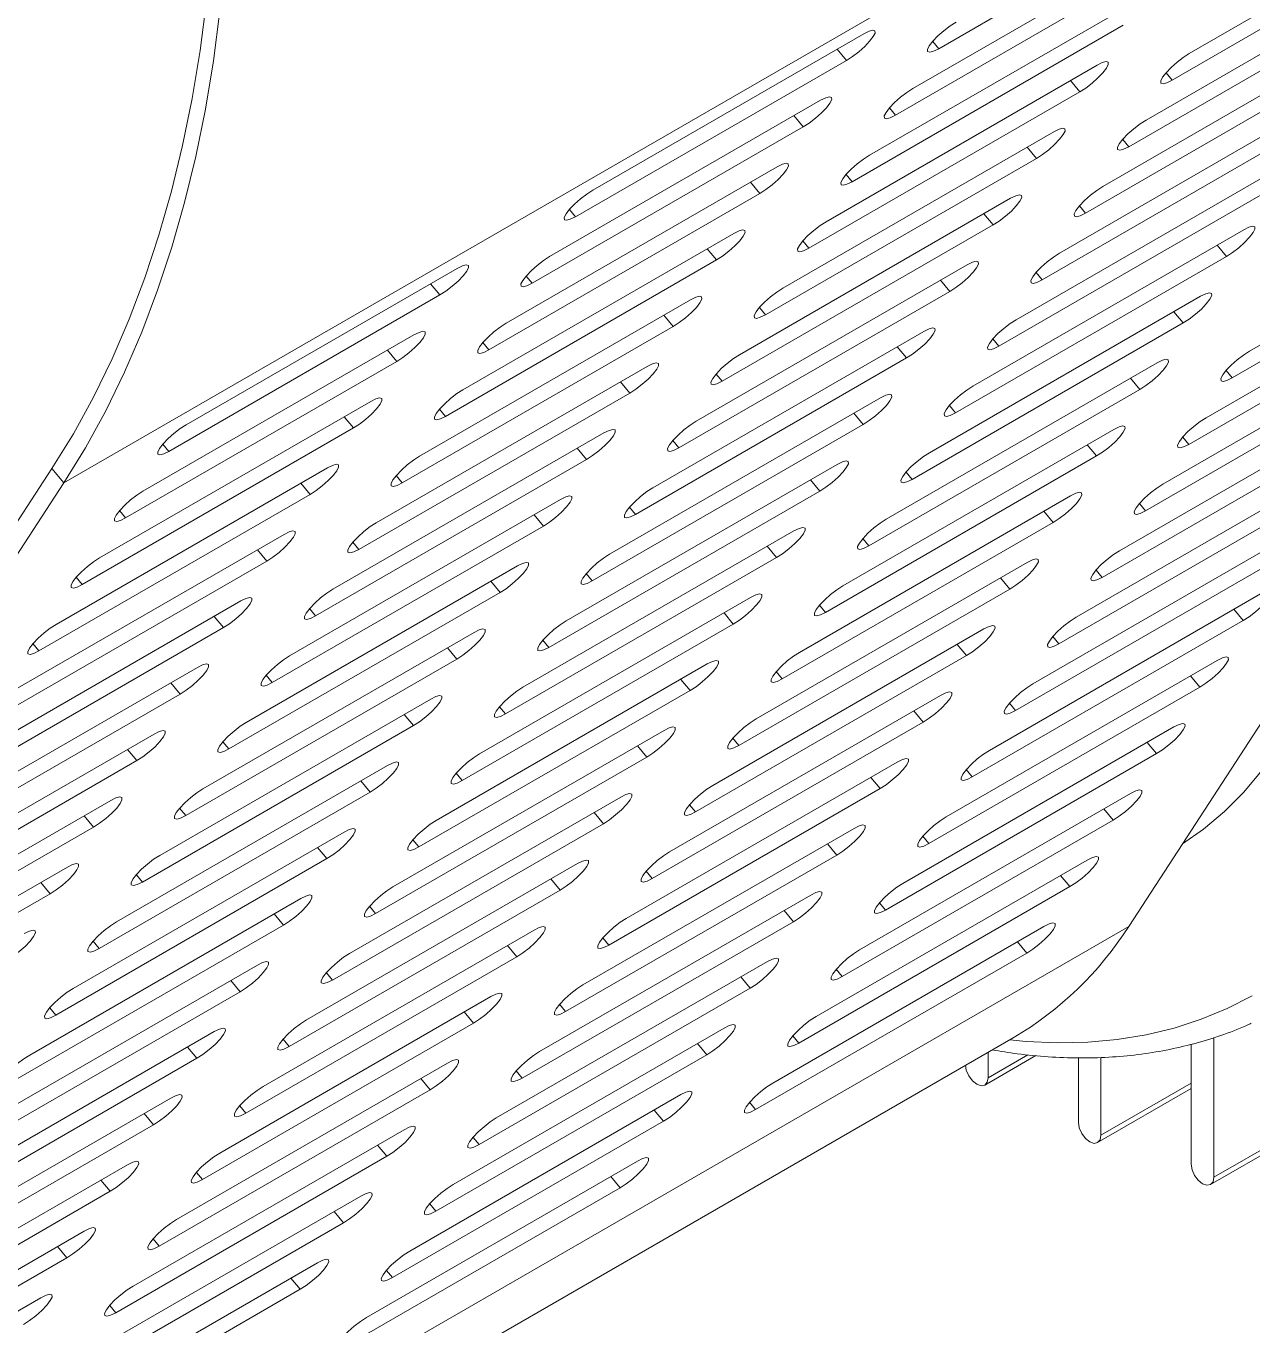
# Model space of a CAD drawing. Header units: millimetres. Extents: x 26816 to 90584, y 11074 to 56542.
# Drawn here: x 49156.7 to 49348.6, y 36773.3 to 36976.7 of the extents above; entities that cross this region are included whole.
import ezdxf

# ---------------------------------------------------------------- set-up
doc = ezdxf.new("R2010")
doc.units = ezdxf.units.MM
doc.layers.add('MAU_CAM', color=30, linetype='Continuous')

msp = doc.modelspace()

# ---------------------------------------------------------------- linework, layer by layer
at = {"layer": 'MAU_CAM', "linetype": 'Continuous', "lineweight": 0}
for p, q in [((49502.01, 37101.05), (49162.59, 36905.12)), ((49502.01, 37101.05), (49329.3, 36835.69)), ((49299.56, 36973.13), (49341.99, 36997.62)), ((49381.22, 36996.86), (49338.79, 36972.36)), ((49336.08, 36968.2), (49378.51, 36992.69)), ((49337.92, 36991.37), (49295.49, 36966.88)), ((49292.78, 36962.71), (49335.21, 36987.2)), ((49374.44, 36986.44), (49332.01, 36961.95)), ((49329.3, 36957.78), (49371.73, 36982.27)), ((49331.14, 36980.95), (49288.71, 36956.46)), ((49286, 36952.29), (49328.43, 36976.79)), ((49287.84, 36975.47), (49245.41, 36950.98)), ((49298.62, 36974.27), (49299.56, 36973.13)), ((49367.66, 36976.02), (49325.23, 36951.53)), ((49283.67, 36973.06), (49285.13, 36971.3)), ((49242.7, 36946.81), (49285.13, 36971.3)), ((49324.36, 36970.53), (49281.93, 36946.04)), ((49322.52, 36947.36), (49364.95, 36971.85)), ((49320.19, 36968.13), (49321.65, 36966.37)), ((49335.14, 36969.34), (49336.08, 36968.2)), ((49279.22, 36941.88), (49321.65, 36966.37)), ((49281.06, 36965.05), (49238.63, 36940.56)), ((49360.88, 36965.6), (49318.45, 36941.11)), ((49276.89, 36962.64), (49278.35, 36960.88)), ((49291.84, 36963.85), (49292.78, 36962.71)), ((49235.92, 36936.39), (49278.35, 36960.88)), ((49317.58, 36960.12), (49275.15, 36935.62)), ((49315.74, 36936.94), (49358.17, 36961.44)), ((49328.36, 36958.92), (49329.3, 36957.78)), ((49272.44, 36931.46), (49314.87, 36955.95)), ((49313.41, 36957.71), (49314.87, 36955.95)), ((49274.28, 36954.63), (49231.85, 36930.14)), ((49354.1, 36955.18), (49311.67, 36930.69)), ((49270.11, 36952.23), (49271.57, 36950.46)), ((49285.06, 36953.43), (49286, 36952.29)), ((49229.14, 36925.97), (49271.57, 36950.46)), ((49310.8, 36949.7), (49268.37, 36925.21)), ((49308.96, 36926.53), (49351.39, 36951.02)), ((49390.62, 36950.25), (49348.19, 36925.76)), ((49241.76, 36947.95), (49242.7, 36946.81)), ((49321.58, 36948.5), (49322.52, 36947.36)), ((49306.63, 36947.29), (49308.09, 36945.53)), ((49345.48, 36921.59), (49387.91, 36946.08)), ((49267.5, 36944.21), (49225.07, 36919.72)), ((49265.66, 36921.04), (49308.09, 36945.53)), ((49347.32, 36944.77), (49304.89, 36920.27)), ((49263.33, 36941.81), (49264.79, 36940.05)), ((49278.28, 36943.02), (49279.22, 36941.88)), ((49343.15, 36942.36), (49344.61, 36940.6)), ((49222.36, 36915.55), (49264.79, 36940.05)), ((49302.18, 36916.11), (49344.61, 36940.6)), ((49383.84, 36939.83), (49341.41, 36915.34)), ((49224.2, 36938.73), (49181.77, 36914.24)), ((49234.98, 36937.53), (49235.92, 36936.39)), ((49304.02, 36939.28), (49261.59, 36914.79)), ((49314.8, 36938.08), (49315.74, 36936.94)), ((49220.03, 36936.32), (49221.49, 36934.56)), ((49299.85, 36936.87), (49301.31, 36935.11)), ((49338.7, 36911.17), (49381.13, 36935.67)), ((49179.06, 36910.07), (49221.49, 36934.56)), ((49260.72, 36933.8), (49218.29, 36909.3)), ((49258.88, 36910.62), (49301.31, 36935.11)), ((49340.54, 36934.35), (49298.11, 36909.86)), ((49256.55, 36931.39), (49258.01, 36929.63)), ((49271.5, 36932.6), (49272.44, 36931.46)), ((49336.37, 36931.94), (49337.83, 36930.18)), ((49215.58, 36905.14), (49258.01, 36929.63)), ((49295.4, 36905.69), (49337.83, 36930.18)), ((49377.06, 36929.42), (49334.63, 36904.92)), ((49217.42, 36928.31), (49174.99, 36903.82)), ((49297.24, 36928.86), (49254.81, 36904.37)), ((49308.02, 36927.67), (49308.96, 36926.53)), ((49213.25, 36925.9), (49214.71, 36924.14)), ((49228.2, 36927.11), (49229.14, 36925.97)), ((49293.07, 36926.46), (49294.53, 36924.7)), ((49331.92, 36900.76), (49374.35, 36925.25)), ((49172.28, 36899.65), (49214.71, 36924.14)), ((49253.94, 36923.38), (49211.51, 36898.89)), ((49252.1, 36900.2), (49294.53, 36924.7)), ((49333.76, 36923.93), (49291.33, 36899.44)), ((49264.72, 36922.18), (49265.66, 36921.04)), ((49329.59, 36921.52), (49331.05, 36919.76)), ((49344.54, 36922.73), (49345.48, 36921.59)), ((49208.8, 36894.72), (49251.23, 36919.21)), ((49249.77, 36920.97), (49251.23, 36919.21)), ((49288.62, 36895.27), (49331.05, 36919.76)), ((49210.64, 36917.89), (49168.21, 36893.4)), ((49290.46, 36918.45), (49248.03, 36893.95)), ((49301.24, 36917.25), (49302.18, 36916.11)), ((49370.28, 36919), (49327.85, 36894.51)), ((49206.47, 36915.49), (49207.93, 36913.73)), ((49221.42, 36916.7), (49222.36, 36915.55)), ((49286.29, 36916.04), (49287.75, 36914.28)), ((49165.5, 36889.23), (49207.93, 36913.73)), ((49245.32, 36889.79), (49287.75, 36914.28)), ((49326.98, 36913.51), (49284.55, 36889.02)), ((49325.14, 36890.34), (49367.57, 36914.83)), ((49178.12, 36911.21), (49179.06, 36910.07)), ((49247.16, 36912.96), (49204.73, 36888.47)), ((49257.94, 36911.76), (49258.88, 36910.62)), ((49322.81, 36911.11), (49324.27, 36909.35)), ((49337.76, 36912.32), (49338.7, 36911.17)), ((49242.99, 36910.55), (49244.45, 36908.79)), ((49281.84, 36884.85), (49324.27, 36909.35)), ((49160.73, 36907.37), (49015.49, 36684.2)), ((49162.59, 36905.12), (49160.73, 36907.37)), ((49203.86, 36907.48), (49161.43, 36882.98)), ((49202.02, 36884.3), (49244.45, 36908.79)), ((49283.68, 36908.03), (49241.25, 36883.54)), ((49363.5, 36908.58), (49321.07, 36884.09)), ((49162.59, 36905.12), (49017.99, 36682.93)), ((49199.69, 36905.07), (49201.15, 36903.31)), ((49214.64, 36906.28), (49215.58, 36905.14)), ((49279.51, 36905.62), (49280.97, 36903.86)), ((49294.46, 36906.83), (49295.4, 36905.69)), ((49158.72, 36878.82), (49201.15, 36903.31)), ((49238.54, 36879.37), (49280.97, 36903.86)), ((49320.2, 36903.1), (49277.77, 36878.6)), ((49318.36, 36879.92), (49360.79, 36904.41)), ((49240.38, 36902.54), (49197.95, 36878.05)), ((49251.16, 36901.35), (49252.1, 36900.2)), ((49330.98, 36901.9), (49331.92, 36900.76)), ((49171.34, 36900.79), (49172.28, 36899.65)), ((49236.21, 36900.14), (49237.67, 36898.38)), ((49275.06, 36874.44), (49317.49, 36898.93)), ((49316.03, 36900.69), (49317.49, 36898.93)), ((49197.08, 36897.06), (49154.65, 36872.57)), ((49195.24, 36873.88), (49237.67, 36898.38)), ((49276.9, 36897.61), (49234.47, 36873.12)), ((49356.72, 36898.16), (49314.29, 36873.67)), ((49207.86, 36895.86), (49208.8, 36894.72)), ((49272.73, 36895.2), (49274.19, 36893.44)), ((49287.68, 36896.41), (49288.62, 36895.27)), ((49151.94, 36868.4), (49194.37, 36892.89)), ((49192.91, 36894.65), (49194.37, 36892.89)), ((49231.76, 36868.95), (49274.19, 36893.44)), ((49313.42, 36892.68), (49270.99, 36868.19)), ((49311.58, 36869.5), (49354.01, 36894)), ((49233.6, 36892.13), (49191.17, 36867.63)), ((49244.38, 36890.93), (49245.32, 36889.79)), ((49324.2, 36891.48), (49325.14, 36890.34)), ((49164.56, 36890.37), (49165.5, 36889.23)), ((49229.43, 36889.72), (49230.89, 36887.96)), ((49309.25, 36890.27), (49310.71, 36888.51)), ((49190.3, 36886.64), (49147.87, 36862.15)), ((49188.46, 36863.47), (49230.89, 36887.96)), ((49270.12, 36887.19), (49227.69, 36862.7)), ((49268.28, 36864.02), (49310.71, 36888.51)), ((49349.94, 36887.75), (49307.51, 36863.25)), ((49201.08, 36885.44), (49202.02, 36884.3)), ((49265.95, 36884.79), (49267.41, 36883.03)), ((49280.9, 36885.99), (49281.84, 36884.85)), ((49345.77, 36885.34), (49347.23, 36883.58)), ((49186.13, 36884.23), (49187.59, 36882.47)), ((49224.98, 36858.53), (49267.41, 36883.03)), ((49304.8, 36859.09), (49347.23, 36883.58)), ((49145.16, 36857.98), (49187.59, 36882.47)), ((49226.82, 36881.71), (49184.39, 36857.22)), ((49237.6, 36880.51), (49238.54, 36879.37)), ((49306.64, 36882.26), (49264.21, 36857.77)), ((49317.42, 36881.06), (49318.36, 36879.92)), ((49157.78, 36879.96), (49158.72, 36878.82)), ((49222.65, 36879.3), (49224.11, 36877.54)), ((49302.47, 36879.85), (49303.93, 36878.09)), ((49181.68, 36853.05), (49224.11, 36877.54)), ((49263.34, 36876.78), (49220.91, 36852.28)), ((49261.5, 36853.6), (49303.93, 36878.09)), ((49343.16, 36877.33), (49300.73, 36852.84)), ((49183.52, 36876.22), (49141.09, 36851.73)), ((49194.3, 36875.02), (49195.24, 36873.88)), ((49274.12, 36875.58), (49275.06, 36874.44)), ((49338.99, 36874.92), (49340.45, 36873.16)), ((49179.35, 36873.82), (49180.81, 36872.06)), ((49218.2, 36848.12), (49260.63, 36872.61)), ((49259.17, 36874.37), (49260.63, 36872.61)), ((49298.02, 36848.67), (49340.45, 36873.16)), ((49138.38, 36847.56), (49180.81, 36872.06)), ((49220.04, 36871.29), (49177.61, 36846.8)), ((49299.86, 36871.84), (49257.43, 36847.35)), ((49310.64, 36870.64), (49311.58, 36869.5)), ((49215.87, 36868.88), (49217.33, 36867.12)), ((49230.82, 36870.09), (49231.76, 36868.95)), ((49295.69, 36869.44), (49297.15, 36867.68)), ((49174.9, 36842.63), (49217.33, 36867.12)), ((49256.56, 36866.36), (49214.13, 36841.87)), ((49254.72, 36843.18), (49297.15, 36867.68)), ((49336.38, 36866.91), (49293.95, 36842.42)), ((49176.74, 36865.8), (49134.31, 36841.31)), ((49187.52, 36864.61), (49188.46, 36863.47)), ((49267.34, 36865.16), (49268.28, 36864.02)), ((49332.21, 36864.5), (49333.67, 36862.74)), ((49172.57, 36863.4), (49174.03, 36861.64)), ((49211.42, 36837.7), (49253.85, 36862.19)), ((49252.39, 36863.95), (49253.85, 36862.19)), ((49291.24, 36838.25), (49333.67, 36862.74)), ((49131.6, 36837.15), (49174.03, 36861.64)), ((49213.26, 36860.87), (49170.83, 36836.38)), ((49293.08, 36861.42), (49250.65, 36836.93)), ((49303.86, 36860.23), (49304.8, 36859.09)), ((49209.09, 36858.47), (49210.55, 36856.71)), ((49224.04, 36859.67), (49224.98, 36858.53)), ((49288.91, 36859.02), (49290.37, 36857.26)), ((49168.12, 36832.21), (49210.55, 36856.71)), ((49247.94, 36832.77), (49290.37, 36857.26)), ((49329.6, 36856.49), (49287.17, 36832)), ((49169.96, 36855.39), (49127.53, 36830.89)), ((49180.74, 36854.19), (49181.68, 36853.05)), ((49249.78, 36855.94), (49207.35, 36831.45)), ((49260.56, 36854.74), (49261.5, 36853.6)), ((49325.43, 36854.09), (49326.89, 36852.32)), ((49165.79, 36852.98), (49167.25, 36851.22)), ((49245.61, 36853.53), (49247.07, 36851.77)), ((49284.46, 36827.83), (49326.89, 36852.32)), ((49124.82, 36826.73), (49167.25, 36851.22)), ((49206.48, 36850.45), (49164.05, 36825.96)), ((49204.64, 36827.28), (49247.07, 36851.77)), ((49286.3, 36851.01), (49243.87, 36826.51)), ((49202.31, 36848.05), (49203.77, 36846.29)), ((49217.26, 36849.26), (49218.2, 36848.12)), ((49282.13, 36848.6), (49283.59, 36846.84)), ((49297.08, 36849.81), (49298.02, 36848.67)), ((49161.34, 36821.8), (49203.77, 36846.29)), ((49241.16, 36822.35), (49283.59, 36846.84)), ((49322.82, 36846.07), (49280.39, 36821.58)), ((49163.18, 36844.97), (49120.75, 36820.48)), ((49243, 36845.52), (49200.57, 36821.03)), ((49253.78, 36844.32), (49254.72, 36843.18)), ((49159.01, 36842.56), (49160.47, 36840.8)), ((49173.96, 36843.77), (49174.9, 36842.63)), ((49238.83, 36843.12), (49240.29, 36841.35)), ((49277.68, 36817.41), (49320.11, 36841.91)), ((49318.65, 36843.67), (49320.11, 36841.91)), ((49118.04, 36816.31), (49160.47, 36840.8)), ((49199.7, 36840.04), (49157.27, 36815.54)), ((49197.86, 36816.86), (49240.29, 36841.35)), ((49279.52, 36840.59), (49237.09, 36816.1)), ((49210.48, 36838.84), (49211.42, 36837.7)), ((49275.35, 36838.18), (49276.81, 36836.42)), ((49290.3, 36839.39), (49291.24, 36838.25)), ((49154.56, 36811.38), (49196.99, 36835.87)), ((49195.53, 36837.63), (49196.99, 36835.87)), ((49234.38, 36811.93), (49276.81, 36836.42)), ((49329.3, 36835.69), (49030.89, 36663.42)), ((49236.22, 36835.1), (49193.79, 36810.61)), ((49247, 36833.91), (49247.94, 36832.77)), ((49316.04, 36835.66), (49273.61, 36811.16)), ((49167.18, 36833.35), (49168.12, 36832.21)), ((49232.05, 36832.7), (49233.51, 36830.94)), ((49311.87, 36833.25), (49313.33, 36831.49)), ((49192.92, 36829.62), (49150.49, 36805.13)), ((49191.08, 36806.44), (49233.51, 36830.94)), ((49272.74, 36830.17), (49230.31, 36805.68)), ((49270.9, 36807), (49313.33, 36831.49)), ((49203.7, 36828.42), (49204.64, 36827.28)), ((49268.57, 36827.76), (49270.03, 36826)), ((49283.52, 36828.97), (49284.46, 36827.83)), ((49188.75, 36827.21), (49190.21, 36825.45)), ((49227.6, 36801.51), (49270.03, 36826)), ((49147.78, 36800.96), (49190.21, 36825.45)), ((49229.44, 36824.69), (49187.01, 36800.19)), ((49160.4, 36822.94), (49161.34, 36821.8)), ((49225.27, 36822.28), (49226.73, 36820.52)), ((49240.22, 36823.49), (49241.16, 36822.35)), ((49184.3, 36796.03), (49226.73, 36820.52)), ((49265.96, 36819.75), (49223.53, 36795.26)), ((49030.89, 36656.41), (49311.21, 36818.23)), ((49186.14, 36819.2), (49143.71, 36794.71)), ((49196.92, 36818), (49197.86, 36816.86)), ((49276.74, 36818.56), (49277.68, 36817.41)), ((49342.64, 36818.27), (49342.64, 36796.39)), ((49181.97, 36816.79), (49183.43, 36815.03)), ((49220.82, 36791.09), (49263.25, 36815.59)), ((49261.79, 36817.35), (49263.25, 36815.59)), ((49306.77, 36810.83), (49314.76, 36815.45)), ((49307.28, 36815.97), (49307.28, 36811.98)), ((49307.28, 36811.98), (49313.51, 36815.57)), ((49339.1, 36798.43), (49339.1, 36817.22)), ((49141, 36790.54), (49183.43, 36815.03)), ((49222.66, 36814.27), (49180.23, 36789.78)), ((49321.43, 36805.01), (49321.43, 36815.08)), ((49324.96, 36815.17), (49324.96, 36802.97)), ((49218.49, 36811.86), (49219.95, 36810.1)), ((49233.44, 36813.07), (49234.38, 36811.93)), ((49177.52, 36785.61), (49219.95, 36810.1)), ((49259.18, 36809.34), (49216.75, 36784.84)), ((49324.44, 36801.82), (49339.1, 36810.28)), ((49324.96, 36802.97), (49339.1, 36811.13)), ((49179.36, 36808.78), (49136.93, 36784.29)), ((49190.14, 36807.59), (49191.08, 36806.44)), ((49269.96, 36808.14), (49270.9, 36807)), ((49175.19, 36806.38), (49176.65, 36804.62)), ((49255.01, 36806.93), (49256.47, 36805.17)), ((49134.22, 36780.12), (49176.65, 36804.62)), ((49215.88, 36803.85), (49173.45, 36779.36)), ((49214.04, 36780.68), (49256.47, 36805.17)), ((49342.12, 36795.25), (49356.78, 36803.71)), ((49342.64, 36796.39), (49356.78, 36804.56)), ((49211.71, 36801.44), (49213.17, 36799.68)), ((49226.66, 36802.65), (49227.6, 36801.51)), ((49170.74, 36775.19), (49213.17, 36799.68)), ((49172.58, 36798.37), (49130.15, 36773.87)), ((49183.36, 36797.17), (49184.3, 36796.03)), ((49252.4, 36798.92), (49209.97, 36774.43)), ((49168.41, 36795.96), (49169.87, 36794.2)), ((49248.23, 36796.51), (49249.69, 36794.75)), ((49127.44, 36769.71), (49169.87, 36794.2)), ((49209.1, 36793.43), (49166.67, 36768.94)), ((49207.26, 36770.26), (49249.69, 36794.75)), ((49204.93, 36791.03), (49206.39, 36789.27)), ((49219.88, 36792.24), (49220.82, 36791.09)), ((49163.96, 36764.77), (49206.39, 36789.27)), ((49165.8, 36787.95), (49123.37, 36763.46)), ((49161.63, 36785.54), (49163.09, 36783.78)), ((49176.58, 36786.75), (49177.52, 36785.61)), ((49120.66, 36759.29), (49163.09, 36783.78)), ((49202.32, 36783.02), (49159.89, 36758.52)), ((49213.1, 36781.82), (49214.04, 36780.68)), ((49157.18, 36754.36), (49199.61, 36778.85)), ((49198.15, 36780.61), (49199.61, 36778.85)), ((49159.02, 36777.53), (49116.59, 36753.04)), ((49169.8, 36776.33), (49170.74, 36775.19))]:
    msp.add_line(p, q, dxfattribs=at)
at = {"layer": 'MAU_CAM', "linetype": 'Continuous', "lineweight": 0, "flags": 128}
for points in [[(49177.44, 37084.22), (49179.42, 37075.02), (49181.16, 37065.89), (49182.65, 37056.84), (49183.9, 37047.88), (49184.9, 37039.01), (49185.65, 37030.25), (49186.15, 37021.61), (49186.41, 37013.1), (49186.41, 37004.73), (49186.16, 36996.51), (49185.67, 36988.45), (49184.92, 36980.55), (49183.93, 36972.83), (49182.69, 36965.31), (49181.2, 36957.97), (49179.47, 36950.84), (49177.5, 36943.93), (49175.28, 36937.24), (49172.83, 36930.77), (49170.15, 36924.55), (49167.24, 36918.57), (49164.1, 36912.84), (49160.73, 36907.37)], [(49177.44, 37084.22), (49179.42, 37075.02), (49181.16, 37065.89), (49182.65, 37056.84), (49183.9, 37047.88), (49184.9, 37039.01), (49185.65, 37030.25), (49186.15, 37021.61), (49186.41, 37013.1), (49186.41, 37004.73), (49186.16, 36996.51), (49185.67, 36988.45), (49184.92, 36980.55), (49183.93, 36972.83), (49182.69, 36965.31), (49181.2, 36957.97), (49179.47, 36950.84), (49177.5, 36943.93), (49175.28, 36937.24), (49172.83, 36930.77), (49170.15, 36924.55), (49167.24, 36918.57), (49164.1, 36912.84), (49160.73, 36907.37)], [(49179.47, 37083.75), (49181.47, 37074.47), (49183.22, 37065.25), (49184.73, 37056.1), (49185.99, 37047.05), (49187, 37038.09), (49187.76, 37029.24), (49188.27, 37020.52), (49188.53, 37011.92), (49188.53, 37003.46), (49188.28, 36995.16), (49187.78, 36987.02), (49187.03, 36979.04), (49186.02, 36971.25), (49184.77, 36963.64), (49183.27, 36956.23), (49181.52, 36949.03), (49179.53, 36942.05), (49177.29, 36935.29), (49174.82, 36928.76), (49172.11, 36922.47), (49169.17, 36916.43), (49165.99, 36910.64), (49162.59, 36905.12)], [(49302.27, 36977.3), (49301.33, 36976.69), (49300.35, 36975.94), (49299.43, 36975.12), (49298.65, 36974.3), (49298.09, 36973.58), (49297.81, 36973.02), (49297.83, 36972.67), (49298.16, 36972.57), (49298.75, 36972.73), (49299.56, 36973.13)], [(49285.13, 36971.3), (49286.07, 36971.91), (49287.05, 36972.66), (49287.97, 36973.48), (49288.75, 36974.29), (49289.31, 36975.02), (49289.59, 36975.58), (49289.57, 36975.93), (49289.24, 36976.03), (49288.65, 36975.87), (49287.84, 36975.47)], [(49338.79, 36972.36), (49337.85, 36971.76), (49336.87, 36971.01), (49335.95, 36970.18), (49335.17, 36969.37), (49334.61, 36968.65), (49334.33, 36968.08), (49334.35, 36967.73), (49334.68, 36967.63), (49335.27, 36967.79), (49336.08, 36968.2)], [(49321.65, 36966.37), (49322.59, 36966.97), (49323.57, 36967.73), (49324.49, 36968.55), (49325.27, 36969.36), (49325.83, 36970.08), (49326.11, 36970.65), (49326.09, 36971), (49325.76, 36971.1), (49325.17, 36970.94), (49324.36, 36970.53)], [(49295.49, 36966.88), (49294.55, 36966.27), (49293.57, 36965.52), (49292.65, 36964.7), (49291.87, 36963.89), (49291.31, 36963.16), (49291.03, 36962.6), (49291.05, 36962.25), (49291.38, 36962.15), (49291.97, 36962.31), (49292.78, 36962.71)], [(49278.35, 36960.88), (49279.29, 36961.49), (49280.27, 36962.24), (49281.19, 36963.06), (49281.97, 36963.88), (49282.53, 36964.6), (49282.81, 36965.16), (49282.79, 36965.51), (49282.46, 36965.61), (49281.87, 36965.45), (49281.06, 36965.05)], [(49332.01, 36961.95), (49331.07, 36961.34), (49330.09, 36960.59), (49329.17, 36959.77), (49328.39, 36958.95), (49327.83, 36958.23), (49327.55, 36957.67), (49327.57, 36957.32), (49327.9, 36957.22), (49328.49, 36957.38), (49329.3, 36957.78)], [(49314.87, 36955.95), (49315.81, 36956.56), (49316.79, 36957.31), (49317.71, 36958.13), (49318.49, 36958.94), (49319.05, 36959.67), (49319.33, 36960.23), (49319.31, 36960.58), (49318.98, 36960.68), (49318.39, 36960.52), (49317.58, 36960.12)], [(49288.71, 36956.46), (49287.77, 36955.85), (49286.79, 36955.1), (49285.87, 36954.28), (49285.09, 36953.47), (49284.53, 36952.74), (49284.25, 36952.18), (49284.27, 36951.83), (49284.6, 36951.73), (49285.19, 36951.89), (49286, 36952.29)], [(49271.57, 36950.46), (49272.51, 36951.07), (49273.49, 36951.82), (49274.41, 36952.64), (49275.19, 36953.46), (49275.75, 36954.18), (49276.03, 36954.75), (49276.01, 36955.09), (49275.68, 36955.19), (49275.09, 36955.03), (49274.28, 36954.63)], [(49245.41, 36950.98), (49244.47, 36950.37), (49243.49, 36949.62), (49242.57, 36948.8), (49241.79, 36947.98), (49241.23, 36947.26), (49240.95, 36946.69), (49240.97, 36946.35), (49241.3, 36946.25), (49241.89, 36946.41), (49242.7, 36946.81)], [(49308.09, 36945.53), (49309.03, 36946.14), (49310.01, 36946.89), (49310.93, 36947.71), (49311.71, 36948.52), (49312.27, 36949.25), (49312.55, 36949.81), (49312.53, 36950.16), (49312.2, 36950.26), (49311.61, 36950.1), (49310.8, 36949.7)], [(49325.23, 36951.53), (49324.29, 36950.92), (49323.31, 36950.17), (49322.39, 36949.35), (49321.61, 36948.54), (49321.05, 36947.81), (49320.77, 36947.25), (49320.79, 36946.9), (49321.12, 36946.8), (49321.71, 36946.96), (49322.52, 36947.36)], [(49281.93, 36946.04), (49280.99, 36945.44), (49280.01, 36944.68), (49279.09, 36943.86), (49278.31, 36943.05), (49277.75, 36942.33), (49277.47, 36941.76), (49277.49, 36941.41), (49277.82, 36941.31), (49278.41, 36941.47), (49279.22, 36941.88)], [(49264.79, 36940.05), (49265.73, 36940.65), (49266.71, 36941.4), (49267.63, 36942.23), (49268.41, 36943.04), (49268.97, 36943.76), (49269.25, 36944.33), (49269.23, 36944.68), (49268.9, 36944.78), (49268.31, 36944.62), (49267.5, 36944.21)], [(49344.61, 36940.6), (49345.55, 36941.21), (49346.53, 36941.96), (49347.45, 36942.78), (49348.23, 36943.59), (49348.79, 36944.32), (49349.07, 36944.88), (49349.05, 36945.23), (49348.72, 36945.33), (49348.13, 36945.17), (49347.32, 36944.77)], [(49238.63, 36940.56), (49237.69, 36939.95), (49236.71, 36939.2), (49235.79, 36938.38), (49235.01, 36937.56), (49234.45, 36936.84), (49234.17, 36936.28), (49234.19, 36935.93), (49234.52, 36935.83), (49235.11, 36935.99), (49235.92, 36936.39)], [(49301.31, 36935.11), (49302.25, 36935.72), (49303.23, 36936.47), (49304.15, 36937.29), (49304.93, 36938.11), (49305.49, 36938.83), (49305.77, 36939.39), (49305.75, 36939.74), (49305.42, 36939.84), (49304.83, 36939.68), (49304.02, 36939.28)], [(49318.45, 36941.11), (49317.51, 36940.5), (49316.53, 36939.75), (49315.61, 36938.93), (49314.83, 36938.12), (49314.27, 36937.39), (49313.99, 36936.83), (49314.01, 36936.48), (49314.34, 36936.38), (49314.93, 36936.54), (49315.74, 36936.94)], [(49221.49, 36934.56), (49222.43, 36935.17), (49223.41, 36935.92), (49224.33, 36936.74), (49225.11, 36937.55), (49225.67, 36938.28), (49225.95, 36938.84), (49225.93, 36939.19), (49225.6, 36939.29), (49225.01, 36939.13), (49224.2, 36938.73)], [(49275.15, 36935.62), (49274.21, 36935.02), (49273.23, 36934.27), (49272.31, 36933.44), (49271.53, 36932.63), (49270.97, 36931.91), (49270.69, 36931.34), (49270.71, 36931), (49271.04, 36930.9), (49271.63, 36931.06), (49272.44, 36931.46)], [(49258.01, 36929.63), (49258.95, 36930.24), (49259.93, 36930.99), (49260.85, 36931.81), (49261.63, 36932.62), (49262.19, 36933.35), (49262.47, 36933.91), (49262.45, 36934.26), (49262.12, 36934.36), (49261.53, 36934.2), (49260.72, 36933.8)], [(49337.83, 36930.18), (49338.77, 36930.79), (49339.75, 36931.54), (49340.67, 36932.36), (49341.45, 36933.17), (49342.01, 36933.9), (49342.29, 36934.46), (49342.27, 36934.81), (49341.94, 36934.91), (49341.35, 36934.75), (49340.54, 36934.35)], [(49231.85, 36930.14), (49230.91, 36929.53), (49229.93, 36928.78), (49229.01, 36927.96), (49228.23, 36927.15), (49227.67, 36926.42), (49227.39, 36925.86), (49227.41, 36925.51), (49227.74, 36925.41), (49228.33, 36925.57), (49229.14, 36925.97)], [(49294.53, 36924.7), (49295.47, 36925.3), (49296.45, 36926.05), (49297.37, 36926.88), (49298.15, 36927.69), (49298.71, 36928.41), (49298.99, 36928.98), (49298.97, 36929.33), (49298.64, 36929.43), (49298.05, 36929.27), (49297.24, 36928.86)], [(49311.67, 36930.69), (49310.73, 36930.09), (49309.75, 36929.33), (49308.83, 36928.51), (49308.05, 36927.7), (49307.49, 36926.98), (49307.21, 36926.41), (49307.23, 36926.06), (49307.56, 36925.96), (49308.15, 36926.12), (49308.96, 36926.53)], [(49214.71, 36924.14), (49215.65, 36924.75), (49216.63, 36925.5), (49217.56, 36926.32), (49218.33, 36927.14), (49218.89, 36927.86), (49219.17, 36928.42), (49219.15, 36928.77), (49218.82, 36928.87), (49218.23, 36928.71), (49217.42, 36928.31)], [(49348.19, 36925.76), (49347.25, 36925.15), (49346.27, 36924.4), (49345.35, 36923.58), (49344.57, 36922.77), (49344.01, 36922.04), (49343.73, 36921.48), (49343.75, 36921.13), (49344.08, 36921.03), (49344.67, 36921.19), (49345.48, 36921.59)], [(49251.23, 36919.21), (49252.17, 36919.82), (49253.15, 36920.57), (49254.07, 36921.39), (49254.85, 36922.2), (49255.41, 36922.93), (49255.69, 36923.49), (49255.67, 36923.84), (49255.34, 36923.94), (49254.75, 36923.78), (49253.94, 36923.38)], [(49268.37, 36925.21), (49267.43, 36924.6), (49266.45, 36923.85), (49265.53, 36923.03), (49264.75, 36922.21), (49264.19, 36921.49), (49263.91, 36920.93), (49263.93, 36920.58), (49264.26, 36920.48), (49264.85, 36920.64), (49265.66, 36921.04)], [(49331.05, 36919.76), (49331.99, 36920.37), (49332.97, 36921.12), (49333.89, 36921.94), (49334.67, 36922.76), (49335.23, 36923.48), (49335.51, 36924.04), (49335.49, 36924.39), (49335.16, 36924.49), (49334.57, 36924.33), (49333.76, 36923.93)], [(49225.07, 36919.72), (49224.13, 36919.12), (49223.15, 36918.36), (49222.23, 36917.54), (49221.45, 36916.73), (49220.89, 36916.01), (49220.61, 36915.44), (49220.63, 36915.09), (49220.96, 36914.99), (49221.55, 36915.15), (49222.36, 36915.55)], [(49304.89, 36920.27), (49303.95, 36919.67), (49302.97, 36918.92), (49302.05, 36918.09), (49301.27, 36917.28), (49300.71, 36916.56), (49300.43, 36915.99), (49300.45, 36915.65), (49300.78, 36915.55), (49301.37, 36915.7), (49302.18, 36916.11)], [(49207.93, 36913.73), (49208.87, 36914.33), (49209.85, 36915.08), (49210.78, 36915.91), (49211.55, 36916.72), (49212.11, 36917.44), (49212.39, 36918.01), (49212.37, 36918.36), (49212.04, 36918.46), (49211.45, 36918.3), (49210.64, 36917.89)], [(49287.75, 36914.28), (49288.69, 36914.89), (49289.67, 36915.64), (49290.59, 36916.46), (49291.37, 36917.27), (49291.93, 36918), (49292.21, 36918.56), (49292.19, 36918.91), (49291.86, 36919.01), (49291.27, 36918.85), (49290.46, 36918.45)], [(49341.41, 36915.34), (49340.47, 36914.74), (49339.49, 36913.98), (49338.57, 36913.16), (49337.79, 36912.35), (49337.23, 36911.63), (49336.95, 36911.06), (49336.97, 36910.71), (49337.3, 36910.61), (49337.89, 36910.77), (49338.7, 36911.17)], [(49181.77, 36914.24), (49180.83, 36913.63), (49179.85, 36912.88), (49178.93, 36912.06), (49178.15, 36911.24), (49177.59, 36910.52), (49177.31, 36909.96), (49177.33, 36909.61), (49177.66, 36909.51), (49178.25, 36909.67), (49179.06, 36910.07)], [(49244.45, 36908.79), (49245.39, 36909.4), (49246.37, 36910.15), (49247.29, 36910.97), (49248.07, 36911.79), (49248.63, 36912.51), (49248.91, 36913.07), (49248.89, 36913.42), (49248.56, 36913.52), (49247.97, 36913.36), (49247.16, 36912.96)], [(49261.59, 36914.79), (49260.65, 36914.18), (49259.67, 36913.43), (49258.75, 36912.61), (49257.97, 36911.8), (49257.41, 36911.07), (49257.13, 36910.51), (49257.15, 36910.16), (49257.48, 36910.06), (49258.07, 36910.22), (49258.88, 36910.62)], [(49324.27, 36909.35), (49325.21, 36909.95), (49326.19, 36910.7), (49327.11, 36911.53), (49327.89, 36912.34), (49328.45, 36913.06), (49328.73, 36913.63), (49328.71, 36913.98), (49328.38, 36914.08), (49327.79, 36913.92), (49326.98, 36913.51)], [(49218.29, 36909.3), (49217.35, 36908.7), (49216.37, 36907.95), (49215.45, 36907.12), (49214.67, 36906.31), (49214.11, 36905.59), (49213.83, 36905.02), (49213.85, 36904.67), (49214.18, 36904.58), (49214.77, 36904.73), (49215.58, 36905.14)], [(49298.11, 36909.86), (49297.17, 36909.25), (49296.19, 36908.5), (49295.27, 36907.68), (49294.49, 36906.86), (49293.93, 36906.14), (49293.65, 36905.58), (49293.67, 36905.23), (49294, 36905.13), (49294.59, 36905.29), (49295.4, 36905.69)], [(49201.15, 36903.31), (49202.09, 36903.92), (49203.07, 36904.67), (49204, 36905.49), (49204.77, 36906.3), (49205.33, 36907.03), (49205.61, 36907.59), (49205.59, 36907.94), (49205.26, 36908.04), (49204.67, 36907.88), (49203.86, 36907.48)], [(49280.97, 36903.86), (49281.91, 36904.47), (49282.89, 36905.22), (49283.81, 36906.04), (49284.59, 36906.85), (49285.15, 36907.58), (49285.43, 36908.14), (49285.41, 36908.49), (49285.08, 36908.59), (49284.49, 36908.43), (49283.68, 36908.03)], [(49334.63, 36904.92), (49333.69, 36904.32), (49332.71, 36903.57), (49331.79, 36902.74), (49331.01, 36901.93), (49330.45, 36901.21), (49330.17, 36900.64), (49330.19, 36900.29), (49330.52, 36900.2), (49331.11, 36900.35), (49331.92, 36900.76)], [(49174.99, 36903.82), (49174.05, 36903.21), (49173.07, 36902.46), (49172.15, 36901.64), (49171.37, 36900.83), (49170.81, 36900.1), (49170.53, 36899.54), (49170.55, 36899.19), (49170.88, 36899.09), (49171.47, 36899.25), (49172.28, 36899.65)], [(49237.67, 36898.38), (49238.61, 36898.98), (49239.59, 36899.73), (49240.51, 36900.56), (49241.29, 36901.37), (49241.85, 36902.09), (49242.13, 36902.66), (49242.11, 36903.01), (49241.78, 36903.1), (49241.19, 36902.95), (49240.38, 36902.54)], [(49254.81, 36904.37), (49253.87, 36903.76), (49252.89, 36903.01), (49251.97, 36902.19), (49251.19, 36901.38), (49250.63, 36900.66), (49250.35, 36900.09), (49250.37, 36899.74), (49250.7, 36899.64), (49251.29, 36899.8), (49252.1, 36900.2)], [(49317.49, 36898.93), (49318.43, 36899.54), (49319.41, 36900.29), (49320.33, 36901.11), (49321.11, 36901.92), (49321.67, 36902.64), (49321.95, 36903.21), (49321.93, 36903.56), (49321.6, 36903.66), (49321.01, 36903.5), (49320.2, 36903.1)], [(49211.51, 36898.89), (49210.57, 36898.28), (49209.59, 36897.53), (49208.67, 36896.71), (49207.89, 36895.89), (49207.33, 36895.17), (49207.05, 36894.61), (49207.07, 36894.26), (49207.4, 36894.16), (49207.99, 36894.32), (49208.8, 36894.72)], [(49291.33, 36899.44), (49290.39, 36898.83), (49289.41, 36898.08), (49288.49, 36897.26), (49287.71, 36896.45), (49287.15, 36895.72), (49286.87, 36895.16), (49286.89, 36894.81), (49287.22, 36894.71), (49287.81, 36894.87), (49288.62, 36895.27)], [(49194.37, 36892.89), (49195.31, 36893.5), (49196.29, 36894.25), (49197.22, 36895.07), (49197.99, 36895.88), (49198.55, 36896.61), (49198.83, 36897.17), (49198.81, 36897.52), (49198.48, 36897.62), (49197.89, 36897.46), (49197.08, 36897.06)], [(49274.19, 36893.44), (49275.13, 36894.05), (49276.11, 36894.8), (49277.03, 36895.62), (49277.81, 36896.44), (49278.37, 36897.16), (49278.65, 36897.72), (49278.63, 36898.07), (49278.3, 36898.17), (49277.71, 36898.01), (49276.9, 36897.61)], [(49168.21, 36893.4), (49167.27, 36892.79), (49166.29, 36892.04), (49165.37, 36891.22), (49164.59, 36890.41), (49164.03, 36889.68), (49163.75, 36889.12), (49163.77, 36888.77), (49164.1, 36888.67), (49164.69, 36888.83), (49165.5, 36889.23)], [(49230.89, 36887.96), (49231.83, 36888.56), (49232.81, 36889.32), (49233.73, 36890.14), (49234.51, 36890.95), (49235.07, 36891.67), (49235.35, 36892.24), (49235.33, 36892.59), (49235, 36892.69), (49234.41, 36892.53), (49233.6, 36892.13)], [(49248.03, 36893.95), (49247.09, 36893.35), (49246.11, 36892.6), (49245.19, 36891.77), (49244.41, 36890.96), (49243.85, 36890.24), (49243.57, 36889.67), (49243.59, 36889.32), (49243.92, 36889.22), (49244.51, 36889.38), (49245.32, 36889.79)], [(49310.71, 36888.51), (49311.65, 36889.12), (49312.63, 36889.87), (49313.55, 36890.69), (49314.33, 36891.5), (49314.89, 36892.23), (49315.17, 36892.79), (49315.15, 36893.14), (49314.82, 36893.24), (49314.23, 36893.08), (49313.42, 36892.68)], [(49327.85, 36894.51), (49326.91, 36893.9), (49325.93, 36893.15), (49325.01, 36892.33), (49324.23, 36891.51), (49323.67, 36890.79), (49323.39, 36890.23), (49323.41, 36889.88), (49323.74, 36889.78), (49324.33, 36889.94), (49325.14, 36890.34)], [(49284.55, 36889.02), (49283.61, 36888.41), (49282.63, 36887.66), (49281.71, 36886.84), (49280.93, 36886.03), (49280.37, 36885.3), (49280.09, 36884.74), (49280.11, 36884.39), (49280.44, 36884.29), (49281.03, 36884.45), (49281.84, 36884.85)], [(49187.59, 36882.47), (49188.53, 36883.08), (49189.51, 36883.83), (49190.44, 36884.65), (49191.21, 36885.47), (49191.77, 36886.19), (49192.05, 36886.75), (49192.03, 36887.1), (49191.7, 36887.2), (49191.11, 36887.04), (49190.3, 36886.64)], [(49204.73, 36888.47), (49203.79, 36887.86), (49202.81, 36887.11), (49201.89, 36886.29), (49201.11, 36885.48), (49200.55, 36884.75), (49200.27, 36884.19), (49200.29, 36883.84), (49200.62, 36883.74), (49201.21, 36883.9), (49202.02, 36884.3)], [(49267.41, 36883.03), (49268.35, 36883.63), (49269.33, 36884.38), (49270.25, 36885.21), (49271.03, 36886.02), (49271.59, 36886.74), (49271.87, 36887.31), (49271.85, 36887.65), (49271.52, 36887.75), (49270.93, 36887.6), (49270.12, 36887.19)], [(49347.23, 36883.58), (49348.17, 36884.18), (49349.15, 36884.94), (49350.07, 36885.76), (49350.85, 36886.57), (49351.41, 36887.29), (49351.69, 36887.86), (49351.67, 36888.21), (49351.34, 36888.31), (49350.75, 36888.15), (49349.94, 36887.75)], [(49161.43, 36882.98), (49160.49, 36882.38), (49159.51, 36881.63), (49158.59, 36880.8), (49157.81, 36879.99), (49157.25, 36879.27), (49156.97, 36878.7), (49156.99, 36878.35), (49157.32, 36878.25), (49157.91, 36878.41), (49158.72, 36878.82)], [(49241.25, 36883.54), (49240.31, 36882.93), (49239.33, 36882.18), (49238.41, 36881.36), (49237.63, 36880.54), (49237.07, 36879.82), (49236.79, 36879.26), (49236.81, 36878.91), (49237.14, 36878.81), (49237.73, 36878.97), (49238.54, 36879.37)], [(49303.93, 36878.09), (49304.87, 36878.7), (49305.85, 36879.45), (49306.77, 36880.27), (49307.55, 36881.09), (49308.11, 36881.81), (49308.39, 36882.37), (49308.37, 36882.72), (49308.04, 36882.82), (49307.45, 36882.66), (49306.64, 36882.26)], [(49321.07, 36884.09), (49320.13, 36883.48), (49319.15, 36882.73), (49318.23, 36881.91), (49317.45, 36881.1), (49316.89, 36880.37), (49316.61, 36879.81), (49316.63, 36879.46), (49316.96, 36879.36), (49317.55, 36879.52), (49318.36, 36879.92)], [(49224.11, 36877.54), (49225.05, 36878.15), (49226.03, 36878.9), (49226.95, 36879.72), (49227.73, 36880.53), (49228.29, 36881.26), (49228.57, 36881.82), (49228.55, 36882.17), (49228.22, 36882.27), (49227.63, 36882.11), (49226.82, 36881.71)], [(49360.58, 36881.26), (49359, 36876.49), (49357.16, 36871.98), (49355.07, 36867.73), (49352.73, 36863.77), (49350.15, 36860.1), (49347.34, 36856.72), (49344.29, 36853.66), (49341.03, 36850.92), (49337.71, 36848.6)], [(49277.77, 36878.6), (49276.83, 36878), (49275.85, 36877.25), (49274.93, 36876.42), (49274.15, 36875.61), (49273.59, 36874.89), (49273.31, 36874.32), (49273.33, 36873.97), (49273.66, 36873.87), (49274.25, 36874.03), (49275.06, 36874.44)], [(49180.81, 36872.06), (49181.75, 36872.66), (49182.73, 36873.41), (49183.66, 36874.24), (49184.43, 36875.05), (49184.99, 36875.77), (49185.27, 36876.34), (49185.25, 36876.68), (49184.92, 36876.78), (49184.33, 36876.63), (49183.52, 36876.22)], [(49197.95, 36878.05), (49197.01, 36877.44), (49196.03, 36876.69), (49195.11, 36875.87), (49194.33, 36875.06), (49193.77, 36874.33), (49193.49, 36873.77), (49193.51, 36873.42), (49193.84, 36873.32), (49194.43, 36873.48), (49195.24, 36873.88)], [(49260.63, 36872.61), (49261.57, 36873.21), (49262.55, 36873.97), (49263.47, 36874.79), (49264.25, 36875.6), (49264.81, 36876.32), (49265.09, 36876.89), (49265.07, 36877.24), (49264.74, 36877.34), (49264.15, 36877.18), (49263.34, 36876.78)], [(49340.45, 36873.16), (49341.39, 36873.77), (49342.37, 36874.52), (49343.29, 36875.34), (49344.07, 36876.15), (49344.63, 36876.88), (49344.91, 36877.44), (49344.89, 36877.79), (49344.56, 36877.89), (49343.97, 36877.73), (49343.16, 36877.33)], [(49234.47, 36873.12), (49233.53, 36872.51), (49232.55, 36871.76), (49231.63, 36870.94), (49230.85, 36870.13), (49230.29, 36869.4), (49230.01, 36868.84), (49230.03, 36868.49), (49230.36, 36868.39), (49230.95, 36868.55), (49231.76, 36868.95)], [(49297.15, 36867.68), (49298.09, 36868.28), (49299.07, 36869.03), (49299.99, 36869.86), (49300.77, 36870.67), (49301.33, 36871.39), (49301.61, 36871.96), (49301.59, 36872.3), (49301.26, 36872.4), (49300.67, 36872.24), (49299.86, 36871.84)], [(49314.29, 36873.67), (49313.35, 36873.06), (49312.37, 36872.31), (49311.45, 36871.49), (49310.67, 36870.68), (49310.11, 36869.95), (49309.83, 36869.39), (49309.85, 36869.04), (49310.18, 36868.94), (49310.77, 36869.1), (49311.58, 36869.5)], [(49217.33, 36867.12), (49218.27, 36867.73), (49219.25, 36868.48), (49220.18, 36869.3), (49220.95, 36870.12), (49221.51, 36870.84), (49221.79, 36871.4), (49221.77, 36871.75), (49221.44, 36871.85), (49220.85, 36871.69), (49220.04, 36871.29)], [(49174.03, 36861.64), (49174.97, 36862.24), (49175.95, 36863), (49176.88, 36863.82), (49177.66, 36864.63), (49178.21, 36865.35), (49178.49, 36865.92), (49178.47, 36866.27), (49178.14, 36866.37), (49177.55, 36866.21), (49176.74, 36865.8)], [(49191.17, 36867.63), (49190.23, 36867.03), (49189.25, 36866.28), (49188.33, 36865.45), (49187.55, 36864.64), (49186.99, 36863.92), (49186.71, 36863.35), (49186.73, 36863), (49187.06, 36862.9), (49187.65, 36863.06), (49188.46, 36863.47)], [(49253.85, 36862.19), (49254.79, 36862.8), (49255.77, 36863.55), (49256.69, 36864.37), (49257.47, 36865.18), (49258.03, 36865.91), (49258.31, 36866.47), (49258.29, 36866.82), (49257.96, 36866.92), (49257.37, 36866.76), (49256.56, 36866.36)], [(49270.99, 36868.19), (49270.05, 36867.58), (49269.07, 36866.83), (49268.15, 36866.01), (49267.37, 36865.19), (49266.81, 36864.47), (49266.53, 36863.91), (49266.55, 36863.56), (49266.88, 36863.46), (49267.47, 36863.62), (49268.28, 36864.02)], [(49333.67, 36862.74), (49334.61, 36863.35), (49335.59, 36864.1), (49336.51, 36864.92), (49337.29, 36865.74), (49337.85, 36866.46), (49338.13, 36867.02), (49338.11, 36867.37), (49337.78, 36867.47), (49337.19, 36867.31), (49336.38, 36866.91)], [(49227.69, 36862.7), (49226.75, 36862.09), (49225.77, 36861.34), (49224.85, 36860.52), (49224.07, 36859.71), (49223.51, 36858.98), (49223.23, 36858.42), (49223.25, 36858.07), (49223.58, 36857.97), (49224.17, 36858.13), (49224.98, 36858.53)], [(49307.51, 36863.25), (49306.57, 36862.65), (49305.59, 36861.9), (49304.67, 36861.07), (49303.89, 36860.26), (49303.33, 36859.54), (49303.05, 36858.97), (49303.07, 36858.62), (49303.4, 36858.52), (49303.99, 36858.68), (49304.8, 36859.09)], [(49210.55, 36856.71), (49211.49, 36857.31), (49212.47, 36858.06), (49213.4, 36858.88), (49214.17, 36859.7), (49214.73, 36860.42), (49215.01, 36860.99), (49214.99, 36861.33), (49214.66, 36861.43), (49214.07, 36861.27), (49213.26, 36860.87)], [(49290.37, 36857.26), (49291.31, 36857.86), (49292.29, 36858.62), (49293.21, 36859.44), (49293.99, 36860.25), (49294.55, 36860.97), (49294.83, 36861.54), (49294.81, 36861.89), (49294.48, 36861.99), (49293.89, 36861.83), (49293.08, 36861.42)], [(49184.39, 36857.22), (49183.45, 36856.61), (49182.47, 36855.86), (49181.55, 36855.04), (49180.77, 36854.22), (49180.21, 36853.5), (49179.93, 36852.94), (49179.95, 36852.59), (49180.28, 36852.49), (49180.87, 36852.65), (49181.68, 36853.05)], [(49247.07, 36851.77), (49248.01, 36852.38), (49248.99, 36853.13), (49249.91, 36853.95), (49250.69, 36854.77), (49251.25, 36855.49), (49251.53, 36856.05), (49251.51, 36856.4), (49251.18, 36856.5), (49250.59, 36856.34), (49249.78, 36855.94)], [(49264.21, 36857.77), (49263.27, 36857.16), (49262.29, 36856.41), (49261.37, 36855.59), (49260.59, 36854.78), (49260.03, 36854.05), (49259.75, 36853.49), (49259.77, 36853.14), (49260.1, 36853.04), (49260.69, 36853.2), (49261.5, 36853.6)], [(49326.89, 36852.32), (49327.83, 36852.93), (49328.81, 36853.68), (49329.73, 36854.5), (49330.51, 36855.32), (49331.07, 36856.04), (49331.35, 36856.61), (49331.33, 36856.95), (49331, 36857.05), (49330.41, 36856.89), (49329.6, 36856.49)], [(49167.25, 36851.22), (49168.19, 36851.83), (49169.17, 36852.58), (49170.1, 36853.4), (49170.88, 36854.21), (49171.43, 36854.94), (49171.71, 36855.5), (49171.69, 36855.85), (49171.36, 36855.95), (49170.77, 36855.79), (49169.96, 36855.39)], [(49220.91, 36852.28), (49219.97, 36851.68), (49218.99, 36850.93), (49218.07, 36850.1), (49217.29, 36849.29), (49216.73, 36848.57), (49216.45, 36848), (49216.47, 36847.65), (49216.8, 36847.55), (49217.39, 36847.71), (49218.2, 36848.12)], [(49300.73, 36852.84), (49299.79, 36852.23), (49298.81, 36851.48), (49297.89, 36850.66), (49297.11, 36849.84), (49296.55, 36849.12), (49296.27, 36848.55), (49296.29, 36848.21), (49296.62, 36848.11), (49297.21, 36848.27), (49298.02, 36848.67)], [(49203.77, 36846.29), (49204.71, 36846.89), (49205.69, 36847.64), (49206.62, 36848.47), (49207.39, 36849.28), (49207.95, 36850), (49208.23, 36850.57), (49208.21, 36850.92), (49207.88, 36851.02), (49207.29, 36850.86), (49206.48, 36850.45)], [(49283.59, 36846.84), (49284.53, 36847.45), (49285.51, 36848.2), (49286.43, 36849.02), (49287.21, 36849.83), (49287.77, 36850.56), (49288.05, 36851.12), (49288.03, 36851.47), (49287.7, 36851.57), (49287.11, 36851.41), (49286.3, 36851.01)], [(49177.61, 36846.8), (49176.67, 36846.19), (49175.69, 36845.44), (49174.77, 36844.62), (49173.99, 36843.81), (49173.43, 36843.08), (49173.15, 36842.52), (49173.17, 36842.17), (49173.5, 36842.07), (49174.09, 36842.23), (49174.9, 36842.63)], [(49240.29, 36841.35), (49241.23, 36841.96), (49242.21, 36842.71), (49243.13, 36843.53), (49243.91, 36844.35), (49244.47, 36845.07), (49244.75, 36845.63), (49244.73, 36845.98), (49244.4, 36846.08), (49243.81, 36845.92), (49243, 36845.52)], [(49257.43, 36847.35), (49256.49, 36846.74), (49255.51, 36845.99), (49254.59, 36845.17), (49253.81, 36844.36), (49253.25, 36843.63), (49252.97, 36843.07), (49252.99, 36842.72), (49253.32, 36842.62), (49253.91, 36842.78), (49254.72, 36843.18)], [(49320.11, 36841.91), (49321.05, 36842.51), (49322.03, 36843.26), (49322.95, 36844.09), (49323.73, 36844.9), (49324.29, 36845.62), (49324.57, 36846.19), (49324.55, 36846.54), (49324.22, 36846.64), (49323.63, 36846.48), (49322.82, 36846.07)], [(49160.47, 36840.8), (49161.41, 36841.41), (49162.39, 36842.16), (49163.32, 36842.98), (49164.1, 36843.79), (49164.65, 36844.52), (49164.93, 36845.08), (49164.91, 36845.43), (49164.58, 36845.53), (49163.99, 36845.37), (49163.18, 36844.97)], [(49214.13, 36841.87), (49213.19, 36841.26), (49212.21, 36840.51), (49211.29, 36839.69), (49210.51, 36838.87), (49209.95, 36838.15), (49209.67, 36837.58), (49209.69, 36837.24), (49210.02, 36837.14), (49210.61, 36837.3), (49211.42, 36837.7)], [(49293.95, 36842.42), (49293.01, 36841.81), (49292.03, 36841.06), (49291.11, 36840.24), (49290.33, 36839.42), (49289.77, 36838.7), (49289.49, 36838.14), (49289.51, 36837.79), (49289.84, 36837.69), (49290.43, 36837.85), (49291.24, 36838.25)], [(49196.99, 36835.87), (49197.93, 36836.48), (49198.91, 36837.23), (49199.84, 36838.05), (49200.61, 36838.86), (49201.17, 36839.59), (49201.45, 36840.15), (49201.43, 36840.5), (49201.1, 36840.6), (49200.51, 36840.44), (49199.7, 36840.04)], [(49276.81, 36836.42), (49277.75, 36837.03), (49278.73, 36837.78), (49279.65, 36838.6), (49280.43, 36839.41), (49280.99, 36840.14), (49281.27, 36840.7), (49281.25, 36841.05), (49280.92, 36841.15), (49280.33, 36840.99), (49279.52, 36840.59)], [(49170.83, 36836.38), (49169.89, 36835.77), (49168.91, 36835.02), (49167.99, 36834.2), (49167.21, 36833.39), (49166.65, 36832.66), (49166.37, 36832.1), (49166.39, 36831.75), (49166.72, 36831.65), (49167.31, 36831.81), (49168.12, 36832.21)], [(49250.65, 36836.93), (49249.71, 36836.33), (49248.73, 36835.57), (49247.81, 36834.75), (49247.03, 36833.94), (49246.47, 36833.22), (49246.19, 36832.65), (49246.21, 36832.3), (49246.54, 36832.2), (49247.13, 36832.36), (49247.94, 36832.77)], [(49313.33, 36831.49), (49314.27, 36832.1), (49315.25, 36832.85), (49316.17, 36833.67), (49316.95, 36834.48), (49317.51, 36835.21), (49317.79, 36835.77), (49317.77, 36836.12), (49317.44, 36836.22), (49316.85, 36836.06), (49316.04, 36835.66)], [(49153.69, 36830.38), (49154.63, 36830.99), (49155.61, 36831.74), (49156.54, 36832.56), (49157.32, 36833.38), (49157.87, 36834.1), (49158.15, 36834.66), (49158.13, 36835.01), (49157.8, 36835.11), (49157.21, 36834.95), (49156.4, 36834.55)], [(49233.51, 36830.94), (49234.45, 36831.54), (49235.43, 36832.29), (49236.35, 36833.12), (49237.13, 36833.93), (49237.69, 36834.65), (49237.97, 36835.22), (49237.95, 36835.57), (49237.62, 36835.67), (49237.03, 36835.51), (49236.22, 36835.1)], [(49287.17, 36832), (49286.23, 36831.39), (49285.25, 36830.64), (49284.33, 36829.82), (49283.55, 36829.01), (49282.99, 36828.28), (49282.71, 36827.72), (49282.73, 36827.37), (49283.06, 36827.27), (49283.65, 36827.43), (49284.46, 36827.83)], [(49190.21, 36825.45), (49191.15, 36826.06), (49192.13, 36826.81), (49193.06, 36827.63), (49193.83, 36828.44), (49194.39, 36829.17), (49194.67, 36829.73), (49194.65, 36830.08), (49194.32, 36830.18), (49193.73, 36830.02), (49192.92, 36829.62)], [(49207.35, 36831.45), (49206.41, 36830.84), (49205.43, 36830.09), (49204.51, 36829.27), (49203.73, 36828.45), (49203.17, 36827.73), (49202.89, 36827.17), (49202.91, 36826.82), (49203.24, 36826.72), (49203.83, 36826.88), (49204.64, 36827.28)], [(49270.03, 36826), (49270.97, 36826.61), (49271.95, 36827.36), (49272.87, 36828.18), (49273.65, 36829), (49274.21, 36829.72), (49274.49, 36830.28), (49274.47, 36830.63), (49274.14, 36830.73), (49273.55, 36830.57), (49272.74, 36830.17)], [(49164.05, 36825.96), (49163.11, 36825.36), (49162.13, 36824.6), (49161.21, 36823.78), (49160.43, 36822.97), (49159.87, 36822.25), (49159.59, 36821.68), (49159.61, 36821.33), (49159.94, 36821.23), (49160.53, 36821.39), (49161.34, 36821.8)], [(49243.87, 36826.51), (49242.93, 36825.91), (49241.95, 36825.16), (49241.03, 36824.33), (49240.25, 36823.52), (49239.69, 36822.8), (49239.41, 36822.23), (49239.43, 36821.89), (49239.76, 36821.79), (49240.35, 36821.94), (49241.16, 36822.35)], [(49226.73, 36820.52), (49227.67, 36821.13), (49228.65, 36821.88), (49229.58, 36822.7), (49230.35, 36823.51), (49230.91, 36824.24), (49231.19, 36824.8), (49231.17, 36825.15), (49230.84, 36825.25), (49230.25, 36825.09), (49229.44, 36824.69)], [(49348.61, 36824.82), (49344.71, 36822.82), (49340.64, 36821.13), (49336.41, 36819.76), (49332.04, 36818.7), (49327.52, 36817.96), (49322.88, 36817.55), (49318.11, 36817.46), (49313.24, 36817.68), (49310.68, 36817.93)], [(49280.39, 36821.58), (49279.45, 36820.98), (49278.47, 36820.22), (49277.55, 36819.4), (49276.77, 36818.59), (49276.21, 36817.87), (49275.93, 36817.3), (49275.95, 36816.95), (49276.28, 36816.85), (49276.87, 36817.01), (49277.68, 36817.41)], [(49183.43, 36815.03), (49184.37, 36815.64), (49185.35, 36816.39), (49186.28, 36817.21), (49187.06, 36818.03), (49187.61, 36818.75), (49187.89, 36819.31), (49187.87, 36819.66), (49187.54, 36819.76), (49186.95, 36819.6), (49186.14, 36819.2)], [(49200.57, 36821.03), (49199.63, 36820.42), (49198.65, 36819.67), (49197.73, 36818.85), (49196.95, 36818.04), (49196.39, 36817.31), (49196.11, 36816.75), (49196.13, 36816.4), (49196.46, 36816.3), (49197.05, 36816.46), (49197.86, 36816.86)], [(49263.25, 36815.59), (49264.19, 36816.19), (49265.17, 36816.94), (49266.09, 36817.77), (49266.87, 36818.58), (49267.43, 36819.3), (49267.71, 36819.87), (49267.69, 36820.22), (49267.36, 36820.32), (49266.77, 36820.16), (49265.96, 36819.75)], [(49157.27, 36815.54), (49156.33, 36814.94), (49155.35, 36814.19), (49154.43, 36813.36), (49153.65, 36812.55), (49153.09, 36811.83), (49152.81, 36811.26), (49152.83, 36810.92), (49153.16, 36810.82), (49153.75, 36810.97), (49154.56, 36811.38)], [(49237.09, 36816.1), (49236.15, 36815.49), (49235.17, 36814.74), (49234.25, 36813.92), (49233.47, 36813.1), (49232.91, 36812.38), (49232.63, 36811.82), (49232.65, 36811.47), (49232.98, 36811.37), (49233.57, 36811.53), (49234.38, 36811.93)], [(49219.95, 36810.1), (49220.89, 36810.71), (49221.87, 36811.46), (49222.8, 36812.28), (49223.57, 36813.09), (49224.13, 36813.82), (49224.41, 36814.38), (49224.39, 36814.73), (49224.06, 36814.83), (49223.47, 36814.67), (49222.66, 36814.27)], [(49307.28, 36811.98), (49307.15, 36811.27), (49306.77, 36810.83), (49306.19, 36810.72), (49305.52, 36810.96), (49304.84, 36811.5), (49304.27, 36812.28), (49303.88, 36813.16), (49303.75, 36813.93)], [(49176.65, 36804.62), (49177.59, 36805.22), (49178.57, 36805.97), (49179.5, 36806.8), (49180.28, 36807.61), (49180.83, 36808.33), (49181.11, 36808.9), (49181.09, 36809.25), (49180.76, 36809.35), (49180.17, 36809.19), (49179.36, 36808.78)], [(49193.79, 36810.61), (49192.85, 36810.01), (49191.87, 36809.25), (49190.95, 36808.43), (49190.17, 36807.62), (49189.61, 36806.9), (49189.33, 36806.33), (49189.35, 36805.98), (49189.68, 36805.88), (49190.27, 36806.04), (49191.08, 36806.44)], [(49256.47, 36805.17), (49257.41, 36805.78), (49258.39, 36806.53), (49259.31, 36807.35), (49260.09, 36808.16), (49260.65, 36808.89), (49260.93, 36809.45), (49260.91, 36809.8), (49260.58, 36809.9), (49259.99, 36809.74), (49259.18, 36809.34)], [(49273.61, 36811.16), (49272.67, 36810.56), (49271.69, 36809.81), (49270.77, 36808.98), (49269.99, 36808.17), (49269.43, 36807.45), (49269.15, 36806.88), (49269.17, 36806.54), (49269.5, 36806.44), (49270.09, 36806.59), (49270.9, 36807)], [(49230.31, 36805.68), (49229.37, 36805.07), (49228.39, 36804.32), (49227.47, 36803.5), (49226.69, 36802.69), (49226.13, 36801.96), (49225.85, 36801.4), (49225.87, 36801.05), (49226.2, 36800.95), (49226.79, 36801.11), (49227.6, 36801.51)], [(49213.17, 36799.68), (49214.11, 36800.29), (49215.09, 36801.04), (49216.02, 36801.86), (49216.79, 36802.68), (49217.35, 36803.4), (49217.63, 36803.96), (49217.61, 36804.31), (49217.28, 36804.41), (49216.69, 36804.25), (49215.88, 36803.85)], [(49324.96, 36802.97), (49324.83, 36802.26), (49324.44, 36801.82), (49323.87, 36801.71), (49323.19, 36801.95), (49322.52, 36802.49), (49321.94, 36803.26), (49321.56, 36804.15), (49321.43, 36805.01)], [(49187.01, 36800.19), (49186.07, 36799.59), (49185.09, 36798.84), (49184.17, 36798.01), (49183.39, 36797.2), (49182.83, 36796.48), (49182.55, 36795.91), (49182.57, 36795.56), (49182.9, 36795.47), (49183.49, 36795.62), (49184.3, 36796.03)], [(49249.69, 36794.75), (49250.63, 36795.36), (49251.61, 36796.11), (49252.53, 36796.93), (49253.31, 36797.74), (49253.87, 36798.47), (49254.15, 36799.03), (49254.13, 36799.38), (49253.8, 36799.48), (49253.21, 36799.32), (49252.4, 36798.92)], [(49169.87, 36794.2), (49170.81, 36794.81), (49171.79, 36795.56), (49172.72, 36796.38), (49173.5, 36797.19), (49174.05, 36797.91), (49174.33, 36798.48), (49174.31, 36798.83), (49173.98, 36798.93), (49173.39, 36798.77), (49172.58, 36798.37)], [(49342.64, 36796.39), (49342.51, 36795.69), (49342.12, 36795.25), (49341.55, 36795.14), (49340.87, 36795.37), (49340.2, 36795.92), (49339.62, 36796.69), (49339.24, 36797.57), (49339.1, 36798.43)], [(49223.53, 36795.26), (49222.59, 36794.65), (49221.61, 36793.9), (49220.69, 36793.08), (49219.91, 36792.27), (49219.35, 36791.55), (49219.07, 36790.98), (49219.09, 36790.63), (49219.42, 36790.53), (49220.01, 36790.69), (49220.82, 36791.09)], [(49206.39, 36789.27), (49207.33, 36789.87), (49208.31, 36790.62), (49209.24, 36791.45), (49210.01, 36792.26), (49210.57, 36792.98), (49210.85, 36793.55), (49210.83, 36793.9), (49210.5, 36793.99), (49209.91, 36793.84), (49209.1, 36793.43)], [(49180.23, 36789.78), (49179.29, 36789.17), (49178.31, 36788.42), (49177.39, 36787.6), (49176.61, 36786.78), (49176.05, 36786.06), (49175.77, 36785.5), (49175.79, 36785.15), (49176.12, 36785.05), (49176.71, 36785.21), (49177.52, 36785.61)], [(49163.09, 36783.78), (49164.03, 36784.39), (49165.01, 36785.14), (49165.94, 36785.96), (49166.72, 36786.77), (49167.27, 36787.5), (49167.55, 36788.06), (49167.53, 36788.41), (49167.2, 36788.51), (49166.61, 36788.35), (49165.8, 36787.95)], [(49199.61, 36778.85), (49200.55, 36779.45), (49201.53, 36780.21), (49202.46, 36781.03), (49203.23, 36781.84), (49203.79, 36782.56), (49204.07, 36783.13), (49204.05, 36783.48), (49203.72, 36783.58), (49203.13, 36783.42), (49202.32, 36783.02)], [(49216.75, 36784.84), (49215.81, 36784.24), (49214.83, 36783.49), (49213.91, 36782.66), (49213.13, 36781.85), (49212.57, 36781.13), (49212.29, 36780.56), (49212.31, 36780.21), (49212.64, 36780.11), (49213.23, 36780.27), (49214.04, 36780.68)], [(49173.45, 36779.36), (49172.51, 36778.75), (49171.53, 36778), (49170.61, 36777.18), (49169.83, 36776.37), (49169.27, 36775.64), (49168.99, 36775.08), (49169.01, 36774.73), (49169.34, 36774.63), (49169.93, 36774.79), (49170.74, 36775.19)], [(49156.31, 36773.36), (49157.25, 36773.97), (49158.23, 36774.72), (49159.16, 36775.54), (49159.94, 36776.36), (49160.49, 36777.08), (49160.77, 36777.64), (49160.75, 36777.99), (49160.42, 36778.09), (49159.83, 36777.93), (49159.02, 36777.53)], [(49209.97, 36774.43), (49209.03, 36773.82), (49208.05, 36773.07), (49207.13, 36772.25), (49206.35, 36771.43), (49205.79, 36770.71), (49205.51, 36770.15), (49205.53, 36769.8), (49205.86, 36769.7), (49206.45, 36769.86), (49207.26, 36770.26)]]:
    msp.add_lwpolyline(points, dxfattribs=at)
at = {"layer": 'MAU_CAM', "linetype": 'Continuous', "lineweight": 0}
msp.add_arc((49284.05, 36864.48), 53.64, 300.424, 327.5269, dxfattribs=at)
msp.add_open_spline([(49307.93, 36816.34), (49309.24, 36816.12), (49312.2, 36815.63), (49316.72, 36815.22), (49321.5, 36815.03), (49326.18, 36815.15), (49330.75, 36815.56), (49335.2, 36816.27), (49339.53, 36817.26), (49343.71, 36818.56), (49346.69, 36819.65), (49348.23, 36820.39), (49348.47, 36820.51)], degree=3, knots=[0, 0, 0, 0, 0.089071, 0.201299, 0.313306, 0.425054, 0.53651, 0.647656, 0.758488, 0.86902, 0.979291, 1, 1, 1, 1], dxfattribs=at)

doc.saveas('drawing.dxf')
